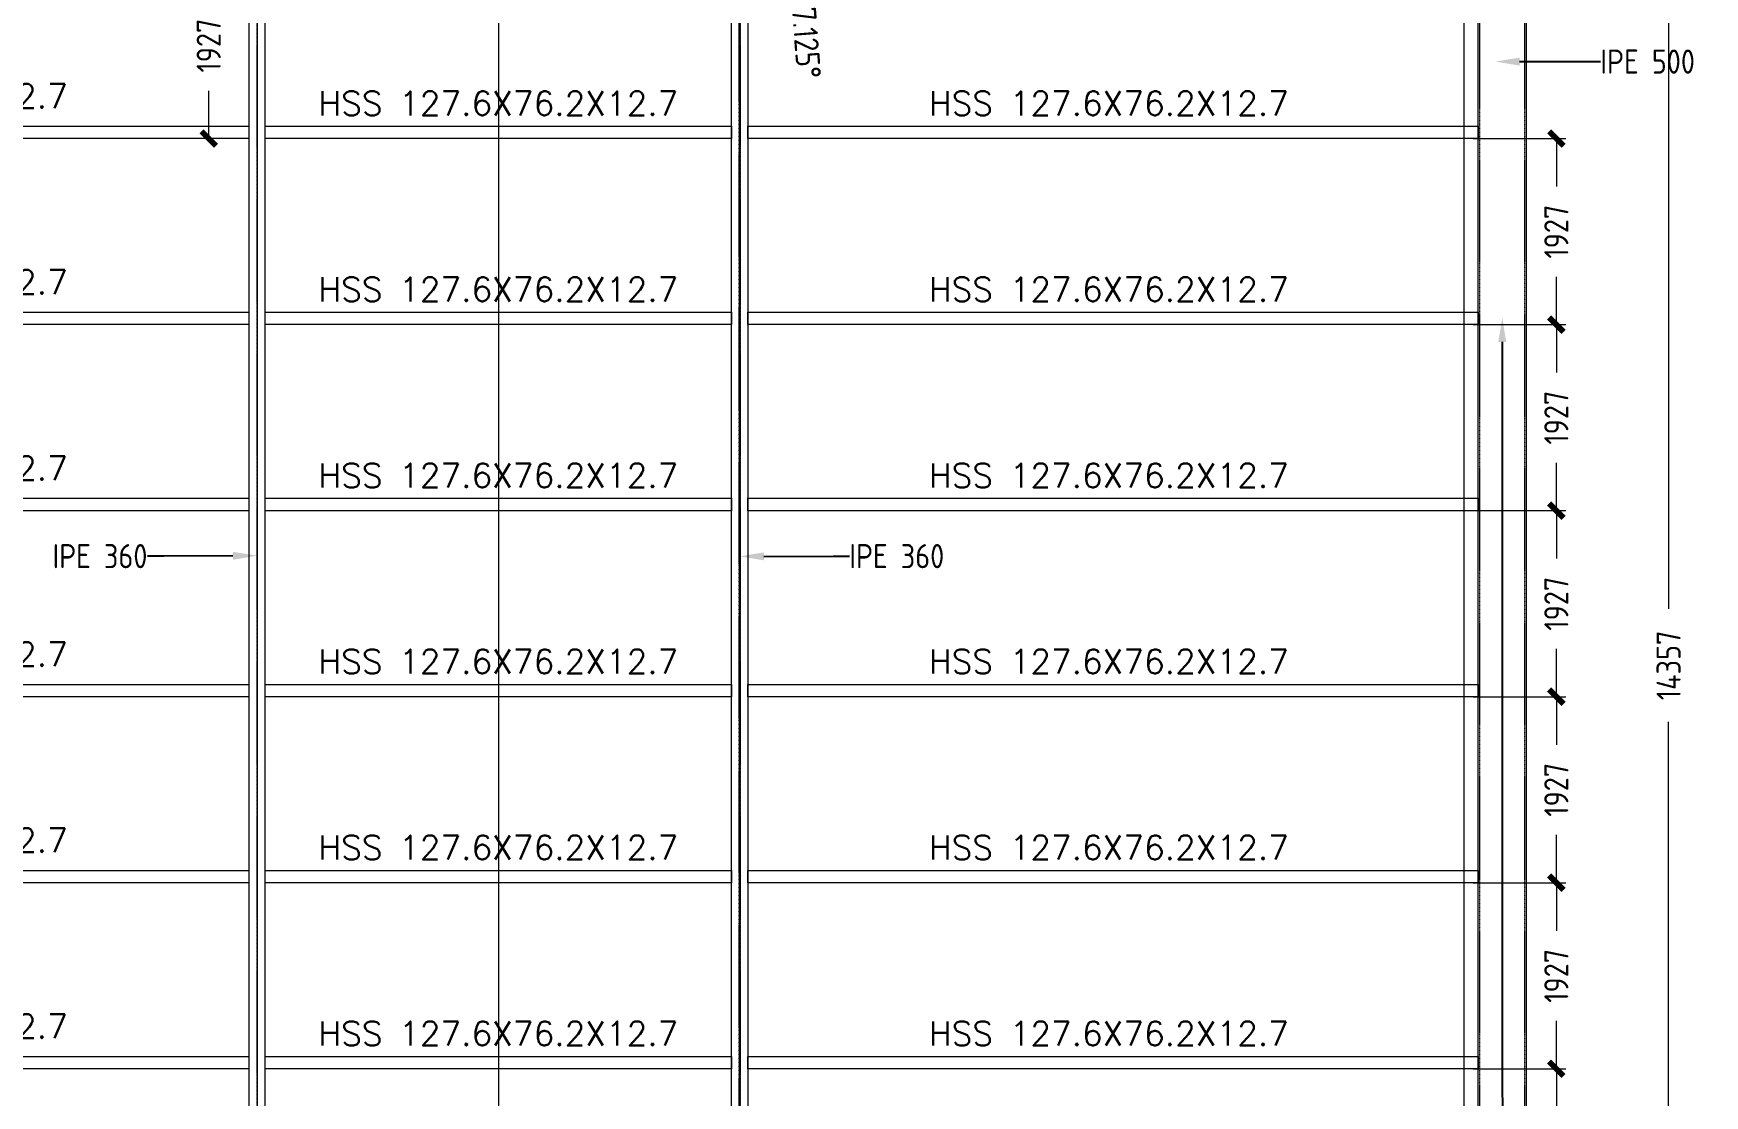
# Model space of a CAD drawing. Header units: millimetres. Extents: x -388065 to 2372687422, y -192755 to 667797.
# Drawn here: x 547159 to 564472, y 616739 to 627740 of the extents above; entities that cross this region are included whole.
import ezdxf
from ezdxf import colors
from ezdxf.entities.mleader import LeaderData, LeaderLine
from ezdxf.math import Vec2, Vec3

# ---------------------------------------------------------------- set-up
doc = ezdxf.new("R2010")
doc.units = ezdxf.units.MM
doc.linetypes.add('HIDDEN2', pattern=[4.7625, 3.175, -1.5875])
for name, color, linetype, lineweight in [('SLAB', 6, 'Continuous', 25), ('STR-DIM', 1, 'Continuous', 9), ('STR-GRID', 248, 'Continuous', 9), ('STR-STEEL_IN_SEC', 6, 'Continuous', 15), ('STR-STEEL_IN_SEC_HIDD', 6, 'HIDDEN2', 15), ('STR-TEXT', 7, 'Continuous', 9)]:
    doc.layers.add(name, color=color, linetype=linetype, lineweight=lineweight)
doc.layers.add('STR-COL', color=7, linetype='Continuous')
doc.styles.add('MINA_MM_LAYOUT', font='dim.shx', dxfattribs={"height": 250})
doc.dimstyles.new('MINA_MM_LAYOUT', dxfattribs={"dimtxt": 250, "dimasz": 150, "dimexe": 100, "dimexo": 100, "dimgap": 50, "dimtad": 0, "dimdec": 0, "dimzin": 0, "dimdsep": 46, "dimtxsty": 'MINA_MM_LAYOUT', "dimblk": 'ARCHTICK', "dimcen": 0.09, "dimclrd": 256, "dimclre": 256, "dimclrt": 7, "dimadec": 0, "dimazin": 0, "dimtfac": 1, "dimtdec": 0, "dimtix": 1, "dimtofl": 0, "dimtmove": 0, "dimatfit": 0, "dimfxl": 1, "dimtolj": 1, "dimtzin": 0, "dimlwd": -1, "dimlwe": -1, "dimarcsym": 0})

# ---------------------------------------------------------------- blocks, each defined once
blk = doc.blocks.new('C2')
at = {"layer": 'STR-STEEL_IN_SEC'}
blk.add_lwpolyline([(549391, 632348), (549391, 617272), (549561, 617272), (549561, 632370)], dxfattribs=at)
at = {"layer": 'STR-STEEL_IN_SEC_HIDD', "ltscale": 0.1}
blk.add_lwpolyline([(549472, 617272), (549480, 617272), (549480, 632359), (549472, 632359)], close=True, dxfattribs=at)
blk = doc.blocks.new('_ARCHTICK')
at = {"color": 0, "linetype": 'ByBlock', "const_width": 0.4}
blk.add_lwpolyline([(-0.5, -0.5), (0.5, 0.5)], dxfattribs=at)
blk = doc.blocks.new('*D2099')
at = {"layer": 'Defpoints', "color": 0, "ltscale": 10, "transparency": 16777216}
for p in [(562351, 631628), (563824, 617272), (564099, 617272)]:
    blk.add_point(p, dxfattribs=at)
at = {"layer": 'STR-DIM', "ltscale": 10, "transparency": 16777216}
for p, q in [((562451, 631628), (564199, 631628)), ((564099, 631628), (564099, 625036)), ((564099, 617272), (564099, 623864)), ((563924, 617272), (564199, 617272))]:
    blk.add_line(p, q, dxfattribs=at)
at = {"layer": 'STR-DIM', "ltscale": 10, "transparency": 16777216, "xscale": 150, "yscale": 150, "zscale": 150}
for p, rotation in [((564099, 631628), 90), ((564099, 617272), 270)]:
    blk.add_blockref('_ARCHTICK', p, dxfattribs=dict(at, rotation=rotation))
at = {"layer": 'STR-DIM', "color": 7, "ltscale": 10, "transparency": 16777216, "insert": (564099, 624450), "char_height": 250, "attachment_point": 5, "rotation": 90, "style": 'MINA_MM_LAYOUT'}
blk.add_mtext('\\A1;14357', dxfattribs=at)
blk = doc.blocks.new('*D2101')
at = {"layer": 'Defpoints', "color": 0, "ltscale": 10, "transparency": 16777216}
for p in [(563302, 632872), (563824, 617272), (565255, 617272)]:
    blk.add_point(p, dxfattribs=at)
at = {"layer": 'STR-DIM', "ltscale": 10, "transparency": 16777216}
for p, q in [((563402, 632872), (565355, 632872)), ((565255, 632872), (565255, 625657)), ((565255, 617272), (565255, 624486)), ((563924, 617272), (565355, 617272))]:
    blk.add_line(p, q, dxfattribs=at)
at = {"layer": 'STR-DIM', "ltscale": 10, "transparency": 16777216, "xscale": 150, "yscale": 150, "zscale": 150}
for p, rotation in [((565255, 632872), 90), ((565255, 617272), 270)]:
    blk.add_blockref('_ARCHTICK', p, dxfattribs=dict(at, rotation=rotation))
at = {"layer": 'STR-DIM', "color": 7, "ltscale": 10, "transparency": 16777216, "insert": (565255, 625072), "char_height": 250, "attachment_point": 5, "rotation": 90, "style": 'MINA_MM_LAYOUT'}
blk.add_mtext('\\A1;15600', dxfattribs=at)
blk = doc.blocks.new('*D1705')
at = {"layer": 'Defpoints', "color": 0, "ltscale": 10, "transparency": 16777216}
for p in [(551976, 629416), (555172, 628731), (538171, 628166), (561976, 628166), (574041, 628166)]:
    blk.add_point(p, dxfattribs=at)
at = {"layer": 'STR-DIM', "ltscale": 10, "transparency": 16777216}
blk.add_arc((561976, 628166), 6828, 172.875, 180, dxfattribs=at)
at = {"layer": 'STR-DIM', "ltscale": 10, "transparency": 16777216, "xscale": 150, "yscale": 150, "zscale": 150}
for p, rotation in [((555201, 629012), 82.8749836510991), ((555148, 628166), 269.9999999999999)]:
    blk.add_blockref('_ARCHTICK', p, dxfattribs=dict(at, rotation=rotation))
at = {"layer": 'STR-DIM', "color": 7, "ltscale": 10, "transparency": 16777216, "insert": (555168, 627643), "char_height": 250, "attachment_point": 5, "rotation": 274.3912, "style": 'MINA_MM_LAYOUT'}
blk.add_mtext('\\A1;7.125°', dxfattribs=at)
blk = doc.blocks.new('*U1873')
at = {"layer": 'STR-DIM'}
blk.add_lwpolyline([(-2700, 98), (4865, 98), (4865, -30), (-2700, -30)], close=True, dxfattribs=at)
blk = doc.blocks.new('*U1874')
at = {"layer": 'STR-STEEL_IN_SEC', "color": 0, "linetype": 'ByBlock', "lineweight": -2, "transparency": 16777216}
for p in [(0, 9635), (0, 7708), (0, 5781), (0, 3854), (0, 1927), (0, 0)]:
    blk.add_blockref('*U1873', p, dxfattribs=at)
blk = doc.blocks.new('*U1875')
at = {"layer": 'STR-DIM'}
blk.add_lwpolyline([(-2615, 98), (4950, 98), (4950, -30), (-2615, -30)], close=True, dxfattribs=at)
blk = doc.blocks.new('*U1876')
at = {"layer": 'STR-STEEL_IN_SEC', "color": 0, "linetype": 'ByBlock', "lineweight": -2, "transparency": 16777216}
for p in [(0, 9635), (0, 7708), (0, 5781), (0, 3854), (0, 1927), (0, 0)]:
    blk.add_blockref('*U1875', p, dxfattribs=at)
blk = doc.blocks.new('*U1877')
at = {"layer": 'STR-DIM'}
blk.add_lwpolyline([(-2615, 98), (2215, 98), (2215, -30), (-2615, -30)], close=True, dxfattribs=at)
blk = doc.blocks.new('*U1878')
at = {"layer": 'STR-STEEL_IN_SEC', "color": 0, "linetype": 'ByBlock', "lineweight": -2, "transparency": 16777216}
for p in [(0, 9635), (0, 7708), (0, 5781), (0, 3854), (0, 1927), (0, 0)]:
    blk.add_blockref('*U1877', p, dxfattribs=at)
blk = doc.blocks.new('*U1941')
at = {"layer": 'STR-TEXT', "color": 7, "ltscale": 10, "char_height": 250, "attachment_point": 5, "style": 'MINA_MM_LAYOUT'}
for insert, width in [((-6325, 38), 4383.55), ((0, -38), 4295.25), ((6325, -38), 4736.75)]:
    blk.add_mtext('{\\Fromans|c0;\\C3;HSS 127.6X76.2X12.7}', dxfattribs=dict(at, insert=insert, width=width))
blk = doc.blocks.new('*U1942')
at = {"layer": 'SLAB', "color": 0, "linetype": 'ByBlock', "lineweight": -2, "transparency": 16777216}
for p in [(0, 9635), (0, 7708), (0, 5781), (0, 3854), (0, 1927), (0, 0)]:
    blk.add_blockref('*U1941', p, dxfattribs=at)
blk = doc.blocks.new('*D2104')
at = {"layer": 'Defpoints', "color": 0, "ltscale": 10, "transparency": 16777216}
for p in [(561976, 617016), (562936, 617016), (562476, 614016)]:
    blk.add_point(p, dxfattribs=at)
at = {"layer": 'STR-DIM', "ltscale": 10, "transparency": 16777216}
for p, q in [((562076, 617016), (563036, 617016)), ((562936, 617016), (562936, 616006)), ((562936, 614016), (562936, 615025)), ((562576, 614016), (563036, 614016))]:
    blk.add_line(p, q, dxfattribs=at)
at = {"layer": 'STR-DIM', "ltscale": 10, "transparency": 16777216, "xscale": 150, "yscale": 150, "zscale": 150}
for p, rotation in [((562936, 617016), 90), ((562936, 614016), 270)]:
    blk.add_blockref('_ARCHTICK', p, dxfattribs=dict(at, rotation=rotation))
at = {"layer": 'STR-DIM', "color": 7, "ltscale": 10, "transparency": 16777216, "insert": (562936, 615516), "char_height": 250, "attachment_point": 5, "rotation": 90, "style": 'MINA_MM_LAYOUT'}
blk.add_mtext('\\A1;3000', dxfattribs=at)
blk = doc.blocks.new('*D2105')
at = {"layer": 'Defpoints', "color": 0, "ltscale": 0.1, "transparency": 16777216}
for p in [(561976, 618943), (562936, 618943), (561976, 617016)]:
    blk.add_point(p, dxfattribs=at)
at = {"layer": 'STR-DIM', "ltscale": 0.1, "transparency": 16777216}
for p, q in [((562076, 618943), (563036, 618943)), ((562936, 618943), (562936, 618446)), ((562936, 617016), (562936, 617512)), ((562076, 617016), (563036, 617016))]:
    blk.add_line(p, q, dxfattribs=at)
at = {"layer": 'STR-DIM', "ltscale": 0.1, "transparency": 16777216, "xscale": 150, "yscale": 150, "zscale": 150}
for p, rotation in [((562936, 618943), 90), ((562936, 617016), 270)]:
    blk.add_blockref('_ARCHTICK', p, dxfattribs=dict(at, rotation=rotation))
at = {"layer": 'STR-DIM', "color": 7, "ltscale": 0.1, "transparency": 16777216, "insert": (562936, 617979), "char_height": 250, "attachment_point": 5, "rotation": 90, "style": 'MINA_MM_LAYOUT'}
blk.add_mtext('\\A1;1927', dxfattribs=at)
blk = doc.blocks.new('*D2106')
at = {"layer": 'Defpoints', "color": 0, "ltscale": 0.1, "transparency": 16777216}
for p in [(561976, 620870), (562936, 620870), (561976, 618943)]:
    blk.add_point(p, dxfattribs=at)
at = {"layer": 'STR-DIM', "ltscale": 0.1, "transparency": 16777216}
for p, q in [((562076, 620870), (563036, 620870)), ((562936, 620870), (562936, 620373)), ((562936, 618943), (562936, 619439)), ((562076, 618943), (563036, 618943))]:
    blk.add_line(p, q, dxfattribs=at)
at = {"layer": 'STR-DIM', "ltscale": 0.1, "transparency": 16777216, "xscale": 150, "yscale": 150, "zscale": 150}
for p, rotation in [((562936, 620870), 90), ((562936, 618943), 270)]:
    blk.add_blockref('_ARCHTICK', p, dxfattribs=dict(at, rotation=rotation))
at = {"layer": 'STR-DIM', "color": 7, "ltscale": 0.1, "transparency": 16777216, "insert": (562936, 619906), "char_height": 250, "attachment_point": 5, "rotation": 90, "style": 'MINA_MM_LAYOUT'}
blk.add_mtext('\\A1;1927', dxfattribs=at)
blk = doc.blocks.new('*D2107')
at = {"layer": 'Defpoints', "color": 0, "ltscale": 0.1, "transparency": 16777216}
for p in [(561976, 622797), (562936, 622797), (561976, 620870)]:
    blk.add_point(p, dxfattribs=at)
at = {"layer": 'STR-DIM', "ltscale": 0.1, "transparency": 16777216}
for p, q in [((562076, 622797), (563036, 622797)), ((562936, 622797), (562936, 622300)), ((562936, 620870), (562936, 621366)), ((562076, 620870), (563036, 620870))]:
    blk.add_line(p, q, dxfattribs=at)
at = {"layer": 'STR-DIM', "ltscale": 0.1, "transparency": 16777216, "xscale": 150, "yscale": 150, "zscale": 150}
for p, rotation in [((562936, 622797), 90), ((562936, 620870), 270)]:
    blk.add_blockref('_ARCHTICK', p, dxfattribs=dict(at, rotation=rotation))
at = {"layer": 'STR-DIM', "color": 7, "ltscale": 0.1, "transparency": 16777216, "insert": (562936, 621833), "char_height": 250, "attachment_point": 5, "rotation": 90, "style": 'MINA_MM_LAYOUT'}
blk.add_mtext('\\A1;1927', dxfattribs=at)
blk = doc.blocks.new('*D2108')
at = {"layer": 'Defpoints', "color": 0, "ltscale": 0.1, "transparency": 16777216}
for p in [(561976, 624724), (562936, 624724), (561976, 622797)]:
    blk.add_point(p, dxfattribs=at)
at = {"layer": 'STR-DIM', "ltscale": 0.1, "transparency": 16777216}
for p, q in [((562076, 624724), (563036, 624724)), ((562936, 624724), (562936, 624227)), ((562936, 622797), (562936, 623293)), ((562076, 622797), (563036, 622797))]:
    blk.add_line(p, q, dxfattribs=at)
at = {"layer": 'STR-DIM', "ltscale": 0.1, "transparency": 16777216, "xscale": 150, "yscale": 150, "zscale": 150}
for p, rotation in [((562936, 624724), 90), ((562936, 622797), 270)]:
    blk.add_blockref('_ARCHTICK', p, dxfattribs=dict(at, rotation=rotation))
at = {"layer": 'STR-DIM', "color": 7, "ltscale": 0.1, "transparency": 16777216, "insert": (562936, 623760), "char_height": 250, "attachment_point": 5, "rotation": 90, "style": 'MINA_MM_LAYOUT'}
blk.add_mtext('\\A1;1927', dxfattribs=at)
blk = doc.blocks.new('*D2109')
at = {"layer": 'Defpoints', "color": 0, "ltscale": 0.1, "transparency": 16777216}
for p in [(561976, 626651), (562936, 626651), (561976, 624724)]:
    blk.add_point(p, dxfattribs=at)
at = {"layer": 'STR-DIM', "ltscale": 0.1, "transparency": 16777216}
for p, q in [((562076, 626651), (563036, 626651)), ((562936, 626651), (562936, 626154)), ((562936, 624724), (562936, 625220)), ((562076, 624724), (563036, 624724))]:
    blk.add_line(p, q, dxfattribs=at)
at = {"layer": 'STR-DIM', "ltscale": 0.1, "transparency": 16777216, "xscale": 150, "yscale": 150, "zscale": 150}
for p, rotation in [((562936, 626651), 90), ((562936, 624724), 270)]:
    blk.add_blockref('_ARCHTICK', p, dxfattribs=dict(at, rotation=rotation))
at = {"layer": 'STR-DIM', "color": 7, "ltscale": 0.1, "transparency": 16777216, "insert": (562936, 625687), "char_height": 250, "attachment_point": 5, "rotation": 90, "style": 'MINA_MM_LAYOUT'}
blk.add_mtext('\\A1;1927', dxfattribs=at)
blk = doc.blocks.new('*D2110')
at = {"layer": 'Defpoints', "color": 0, "ltscale": 10, "transparency": 16777216}
for p in [(549391, 628578), (548975, 626651), (549391, 626651)]:
    blk.add_point(p, dxfattribs=at)
at = {"layer": 'STR-DIM', "ltscale": 10, "transparency": 16777216}
for p, q in [((549291, 628578), (548875, 628578)), ((548975, 628578), (548975, 628081)), ((548975, 626651), (548975, 627147)), ((549291, 626651), (548875, 626651))]:
    blk.add_line(p, q, dxfattribs=at)
at = {"layer": 'STR-DIM', "ltscale": 10, "transparency": 16777216, "xscale": 150, "yscale": 150, "zscale": 150}
for p, rotation in [((548975, 628578), 90), ((548975, 626651), 270)]:
    blk.add_blockref('_ARCHTICK', p, dxfattribs=dict(at, rotation=rotation))
at = {"layer": 'STR-DIM', "color": 7, "ltscale": 10, "transparency": 16777216, "insert": (548975, 627614), "char_height": 250, "attachment_point": 5, "rotation": 90, "style": 'MINA_MM_LAYOUT'}
blk.add_mtext('\\A1;1927', dxfattribs=at)
blk = doc.blocks.new('*U2538')
at = {"layer": 'STR-STEEL_IN_SEC', "const_width": 0.2}
blk.add_lwpolyline([(10650, -8), (10650, 8), (10150, 8), (10150, -8)], close=True, dxfattribs=at)
blk = doc.blocks.new('*U2539')
at = {"layer": 'STR-COL', "color": 0, "linetype": 'ByBlock', "lineweight": -2, "transparency": 16777216}
for p in [(0, 0), (0, -3854), (0, -7708)]:
    blk.add_blockref('*U2538', p, dxfattribs=at)
blk = doc.blocks.new('SECTION GRID')
at = {"layer": 'STR-GRID', "ltscale": 10}
for p, q in [((549476, 636611), (549476, 614954.8)), ((551976, 636611), (551976, 614954.8)), ((554476, 636611), (554476, 614954.8)), ((561976, 636611), (561976, 614954.8))]:
    blk.add_line(p, q, dxfattribs=at)
at = {"layer": 'STR-DIM', "ltscale": 10}
for base, p1, angle, picture, middle in [((565255.4, 617271.5), (563301.7, 632871.5), 90, '*D2101', (565255.4, 625071.5)), ((564098.7, 617271.5), (562351, 631628.4), 270, '*D2099', (564098.7, 624450))]:
    dim = blk.add_linear_dim(base=base, p1=p1, p2=(563824.2, 617271.5), angle=angle, dimstyle='MINA_MM_LAYOUT', dxfattribs=at)
    dim.commit()
    dim.dimension.update_dxf_attribs({"geometry": picture, "text_midpoint": middle})

msp = doc.modelspace()

# ---------------------------------------------------------------- linework, layer by layer
at = {"layer": 'STR-STEEL_IN_SEC'}
for p, q in [((562125.9931, 614015.5925), (562125.9931, 628165.5925)), ((562625.9931, 614015.5925), (562625.9931, 628165.5925))]:
    msp.add_line(p, q, dxfattribs=at)
at = {"layer": 'STR-STEEL_IN_SEC', "const_width": 0.2}
for points in [[(562593.9931, 624795.3477), (562125.9931, 624795.3477)], [(562593.9931, 624779.3477), (562125.9931, 624779.3477)]]:
    msp.add_lwpolyline(points, dxfattribs=at)
at = {"layer": 'STR-STEEL_IN_SEC_HIDD', "ltscale": 0.1}
for points in [[(562141.9931, 614015.5925), (562141.9931, 628165.5925)], [(562609.9931, 614015.5925), (562609.9931, 628165.5925)]]:
    msp.add_lwpolyline(points, dxfattribs=at)

# ---------------------------------------------------------------- block references
at = {"layer": 'SLAB', "color": 7}
msp.add_blockref('*U1942', (551975.9931, 617418.8998), dxfattribs=at)
at = {"layer": 'STR-COL'}
msp.add_blockref('*U2539', (551975.9931, 624787.3477), dxfattribs=at)
at = {"layer": 'STR-STEEL_IN_SEC'}
for name, p in [('SECTION GRID', (0, -3255.9359)), ('C2', (0, -3255.9359)), ('*U1874', (544525.9931, 617045.5925)), ('*U1878', (552175.9931, 617045.5925)), ('*U1876', (557175.9931, 617045.5925))]:
    msp.add_blockref(name, p, dxfattribs=at)
at = {"layer": 'STR-STEEL_IN_SEC', "xscale": -1}
msp.add_blockref('C2', (1103951.9863, -3255.9359), dxfattribs=at)

# ---------------------------------------------------------------- dimensions: what is measured, and where the dimension line sits
at = {"layer": 'STR-DIM', "ltscale": 10}
dim = msp.add_angular_dim_2l(base=(555171.8538, 628730.9742), line1=((574040.8259, 628165.5925), (538171.1642, 628165.5925)), line2=((551975.9931, 629415.5925), (561975.9931, 628165.5925)), dimstyle='MINA_MM_LAYOUT', override={"dimadec": 3}, dxfattribs=at)
dim.commit()
dim.dimension.update_dxf_attribs({"geometry": '*D1705', "text_midpoint": (555168.4465, 627642.8328), "dimtype": 162})
for base, p1, p2, picture, middle in [((548975.158, 626650.5925), (549390.9931, 628577.5925), (549390.9931, 626650.5925), '*D2110', (548975.158, 627614.0925)), ((562935.8851, 617015.5925), (562475.9931, 614015.5925), (561975.9931, 617015.5925), '*D2104', (562935.8851, 615515.5925))]:
    dim = msp.add_linear_dim(base=base, p1=p1, p2=p2, angle=90, dimstyle='MINA_MM_LAYOUT', dxfattribs=at)
    dim.commit()
    dim.dimension.update_dxf_attribs({"geometry": picture, "text_midpoint": middle})
at = {"layer": 'STR-DIM', "ltscale": 0.1}
for base, p1, p2, picture, middle in [((562935.8851, 626650.5925), (561975.9931, 624723.5925), (561975.9931, 626650.5925), '*D2109', (562935.8851, 625687.0925)), ((562935.8851, 624723.5925), (561975.9931, 622796.5925), (561975.9931, 624723.5925), '*D2108', (562935.8851, 623760.0925)), ((562935.8851, 622796.5925), (561975.9931, 620869.5925), (561975.9931, 622796.5925), '*D2107', (562935.8851, 621833.0925)), ((562935.8851, 620869.5925), (561975.9931, 618942.5925), (561975.9931, 620869.5925), '*D2106', (562935.8851, 619906.0925)), ((562935.8851, 618942.5925), (561975.9931, 617015.5925), (561975.9931, 618942.5925), '*D2105', (562935.8851, 617979.0925))]:
    dim = msp.add_linear_dim(base=base, p1=p1, p2=p2, angle=90, dimstyle='MINA_MM_LAYOUT', override={"dimtmove": 1}, dxfattribs=at)
    dim.commit()
    dim.dimension.update_dxf_attribs({"geometry": picture, "text_midpoint": middle})

# ---------------------------------------------------------------- leaders
at = {"layer": 'STR-DIM'}
ml = msp.add_multileader_mtext('Standard', dxfattribs=at)
ml.set_content('IPE 500', color=7, style='MINA_MM_LAYOUT')
ml.set_leader_properties(linetype='ByLayer')
ml.build(insert=Vec2(0, 0))
ml.multileader.update_dxf_attribs({"text_right_attachment_type": 6, "dogleg_length": 0.36, "arrow_head_size": 250})
ctx = ml.context
ctx.base_point, ctx.char_height, ctx.arrow_head_size, ctx.landing_gap_size, ctx.plane_origin = Vec3(563392.2904, 627448.1893), 250, 250, 0.09, Vec3(563149.2826, 629439.1884)
ctx.right_attachment = 6
notes = []
notes.append((ctx, [(0, (1, 1, 0), (563222.9537, 627448.1893), (1, 0), 169.3367, [(0, [(562304.6387, 627448.1893)], 0, [])])]))
ctx.mtext.insert, ctx.mtext.flow_direction = Vec3(563392.3804, 627573.1893), 5
ml = msp.add_multileader_mtext('Standard', dxfattribs=at)
ml.set_content('STEEL\\PSTAYS', color=7, style='MINA_MM_LAYOUT')
ml.set_leader_properties(linetype='ByLayer')
ml.build(insert=Vec2(0, 0))
ml.multileader.update_dxf_attribs({"text_right_attachment_type": 2, "dogleg_length": 0.36, "arrow_head_size": 250})
ctx = ml.context
ctx.base_point, ctx.char_height, ctx.arrow_head_size, ctx.landing_gap_size, ctx.plane_origin = Vec3(560630.8826, 616254.2244), 250, 250, 0.09, Vec3(563220.6371, 627075.5135)
ctx.right_attachment, ctx.text_align_type = 2, 2
notes.append((ctx, [(1, (1, 1, 0), (562377.0355, 616045.891), (-1, 0), 626.9253, [(2, [(562375.9931, 624795.3477), (562375.9931, 620941.3477), (562375.9931, 617087.3477)], 0, [])])]))
ctx.mtext.insert, ctx.mtext.alignment, ctx.mtext.flow_direction = Vec3(561750.0202, 616379.2244), 3, 5
ml = msp.add_multileader_mtext('Standard', dxfattribs=at)
ml.set_content('IPE 360', color=7, style='MINA_MM_LAYOUT')
ml.set_leader_properties(linetype='ByLayer')
ml.build(insert=Vec2(0, 0))
ml.multileader.update_dxf_attribs({"text_right_attachment_type": 2, "dogleg_length": 0.36, "arrow_head_size": 250})
ctx = ml.context
ctx.base_point, ctx.char_height, ctx.arrow_head_size, ctx.landing_gap_size, ctx.plane_origin = Vec3(546899.497, 622325.7901), 250, 250, 0.09, Vec3(541059.015, 622206.2986)
ctx.right_attachment, ctx.text_align_type = 2, 2
notes.append((ctx, [(0, (1, 1, 0), (548509.4899, 622325.7901), (-1, 0), 169.3367, [(0, [(549475.9931, 622330.4718)], 0, [])])]))
ctx.mtext.insert, ctx.mtext.alignment, ctx.mtext.flow_direction = Vec3(548340.0632, 622450.7901), 3, 5
ml = msp.add_multileader_mtext('Standard', dxfattribs=at)
ml.set_content('IPE 360', color=7, style='MINA_MM_LAYOUT')
ml.set_leader_properties(linetype='ByLayer')
ml.build(insert=Vec2(0, 0))
ml.multileader.update_dxf_attribs({"text_right_attachment_type": 6, "dogleg_length": 0.36, "arrow_head_size": 250})
ctx = ml.context
ctx.base_point, ctx.char_height, ctx.arrow_head_size, ctx.landing_gap_size, ctx.plane_origin = Vec3(555611.8331, 622325.7901), 250, 250, 0.09, Vec3(562892.9713, 622206.2986)
ctx.right_attachment = 6
notes.append((ctx, [(0, (1, 1, 0), (555442.4963, 622325.7901), (1, 0), 169.3367, [(0, [(554475.9931, 622323.0063)], 0, [])])]))
ctx.mtext.insert, ctx.mtext.flow_direction = Vec3(555611.9231, 622450.7901), 5
for ctx, leaders in notes:
    for number, flags, end, landing, length, lines in leaders:
        leader = LeaderData()
        leader.index, (leader.has_last_leader_line, leader.has_dogleg_vector, leader.attachment_direction) = number, flags
        leader.last_leader_point, leader.dogleg_vector, leader.dogleg_length = Vec3(end), Vec3(landing), length
        for number, points, colour, breaks in lines:
            line = LeaderLine()
            line.index, line.vertices, line.color, line.breaks = number, Vec3.list(points), colors.encode_raw_color(colour), breaks
            leader.lines.append(line)
        ctx.leaders.append(leader)

doc.saveas('drawing.dxf')
